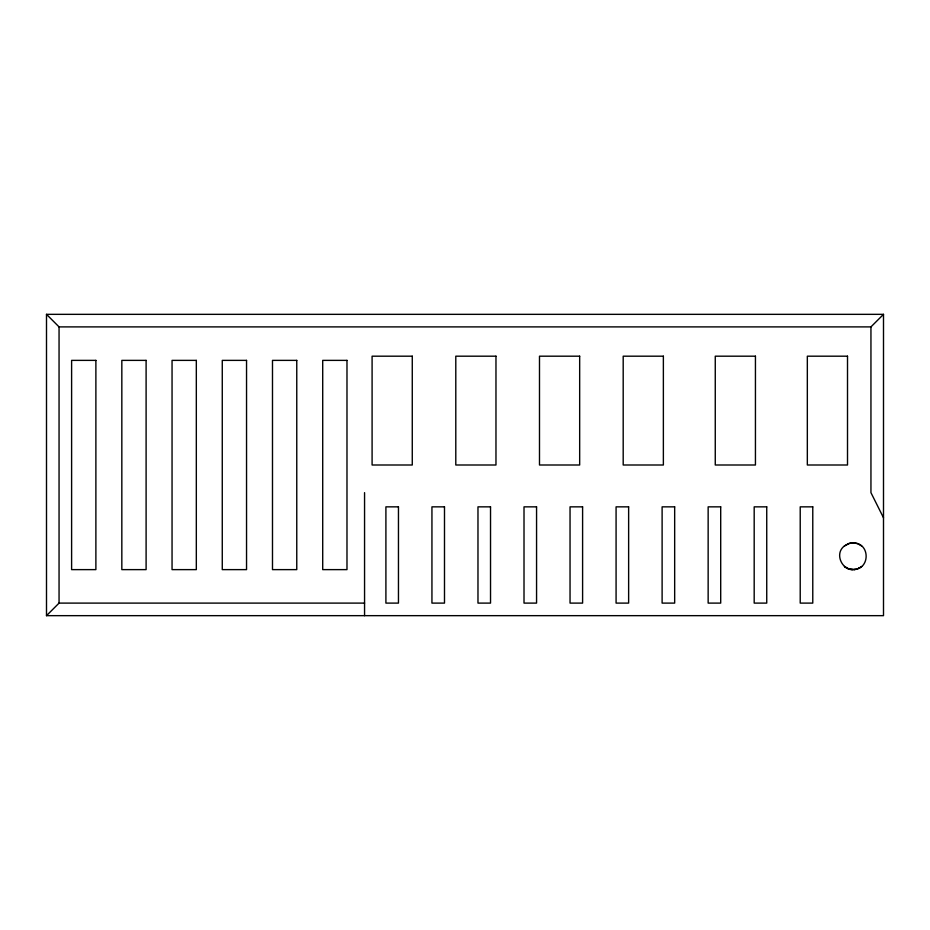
<?xml version="1.0" encoding="UTF-8"?>
<svg xmlns="http://www.w3.org/2000/svg" width="930" height="930" viewBox="0 0 930 930"><rect width="100%" height="100%" fill="white"/><g stroke="black" fill="none" stroke-linecap="round" stroke-linejoin="round"><path stroke-width="1.4" d="M46.5 615.66L883.5 615.66L883.5 314.34L46.5 314.34L46.5 615.66L59.055 603.105L364.56 603.105M46.5 314.34L59.055 326.895L870.945 326.895L883.5 314.34M844.417 545.957C833.234 554.338 843.568 573.368 856.495 569.16C869.352 566.417 869.352 546.026 856.495 543.283A12.055 10.776 0 0 0 849.567 543.283L844.417 545.957L848.451 543.632L853.031 542.829L857.611 543.632L861.633 545.957M860.703 567.184L861.633 566.475M861.378 566.672L858.692 568.358M859.436 567.963L856.495 569.16M857.297 568.893L854.193 569.555M855.03 569.439L848.765 568.893L844.417 566.475M852.705 569.59L851.031 569.439M850.38 569.334L848.765 568.893M848.148 568.672L846.625 567.963M846.067 567.637L844.684 566.672M883.5 517.766L870.945 492.656L870.945 326.895M364.56 492.656L364.56 615.66M59.055 326.895L59.055 603.105M412.269 356.19L372.093 356.19L372.093 465L412.269 465L412.269 356.19M495.969 356.19L455.793 356.19L455.793 465L495.969 465L495.969 356.19M579.669 356.19L539.493 356.19L539.493 465L579.669 465L579.669 356.19M663.369 356.19L623.193 356.19L623.193 465L663.369 465L663.369 356.19M755.439 356.19L715.263 356.19L715.263 465L755.439 465L755.439 356.19M847.509 356.19L807.333 356.19L807.333 465L847.509 465L847.509 356.19M95.883 360.375L71.61 360.375L71.61 569.625L95.883 569.625L95.883 360.375M146.103 360.375L121.83 360.375L121.83 569.625L146.103 569.625L146.103 360.375M196.323 360.375L172.05 360.375L172.05 569.625L196.323 569.625L196.323 360.375M246.543 360.375L222.27 360.375L222.27 569.625L246.543 569.625L246.543 360.375M296.763 360.375L272.49 360.375L272.49 569.625L296.763 569.625L296.763 360.375M346.983 360.375L322.71 360.375L322.71 569.625L346.983 569.625L346.983 360.375M398.459 506.85L385.904 506.85L385.904 603.105L398.459 603.105L398.459 506.85M444.494 506.85L431.939 506.85L431.939 603.105L444.494 603.105L444.494 506.85M490.529 506.85L477.974 506.85L477.974 603.105L490.529 603.105L490.529 506.85M536.564 506.85L524.009 506.85L524.009 603.105L536.564 603.105L536.564 506.85M582.599 506.85L570.044 506.85L570.044 603.105L582.599 603.105L582.599 506.85M628.634 506.85L616.079 506.85L616.079 603.105L628.634 603.105L628.634 506.85M674.669 506.85L662.113 506.85L662.113 603.105L674.669 603.105L674.669 506.85M720.704 506.85L708.149 506.85L708.149 603.105L720.704 603.105L720.704 506.85M766.739 506.85L754.184 506.85L754.184 603.105L766.739 603.105L766.739 506.85M812.774 506.85L800.219 506.85L800.219 603.105L812.774 603.105L812.774 506.85"/></g></svg>
